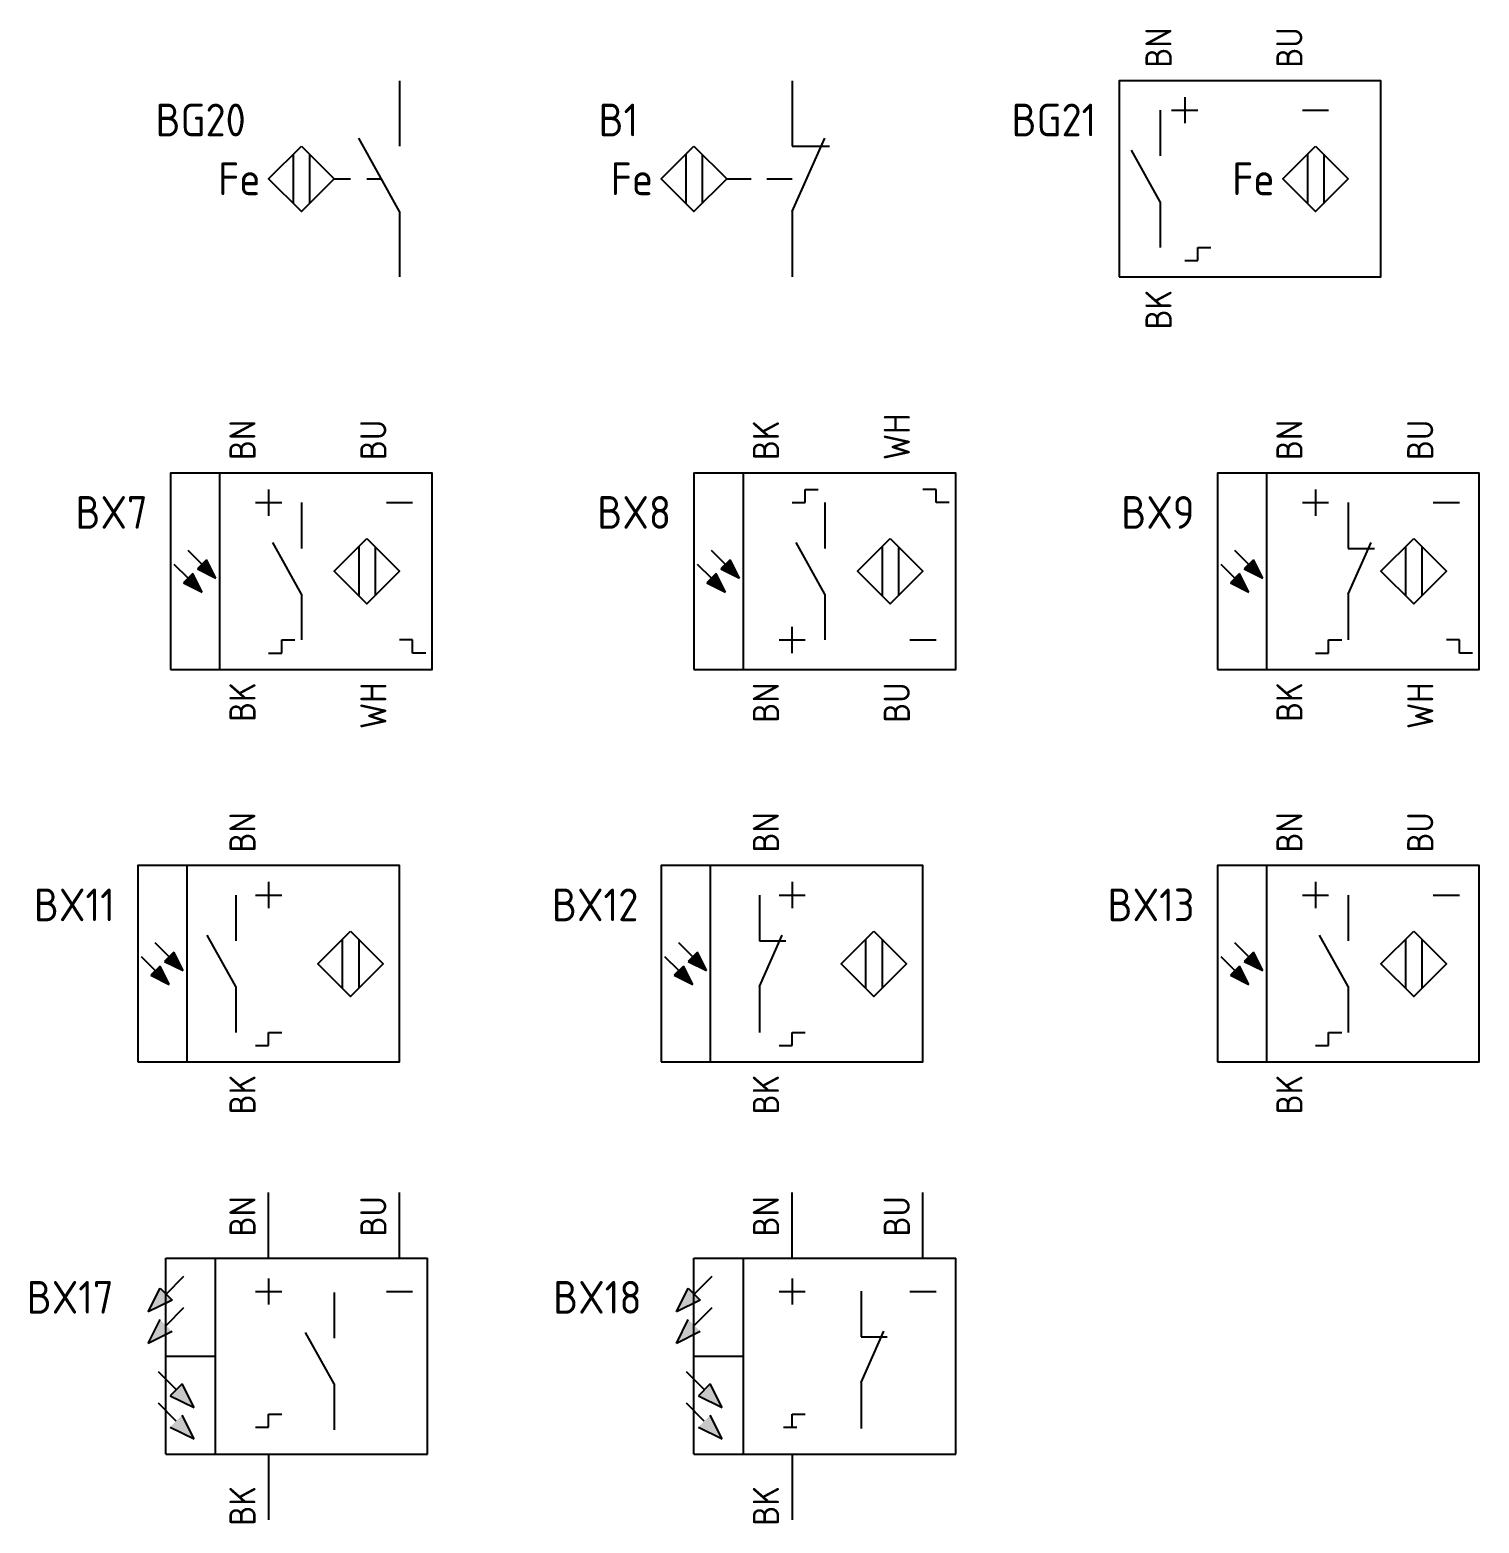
# Model space of a CAD drawing. Header units: millimetres. Extents: x 1746 to 2533, y 1027 to 2108.
# Drawn here: x 1771.8 to 1882.5, y 1027.2 to 1141.4 of the extents above; entities that cross this region are included whole.
import ezdxf
from ezdxf.enums import TextEntityAlignment as Align

# ---------------------------------------------------------------- set-up
doc = ezdxf.new("R2010")
doc.units = ezdxf.units.MM
for name, color, linetype in [('SYMS', 7, 'Continuous'), ('TAGS', 7, 'Continuous'), ('TERMS', 7, 'Continuous')]:
    doc.layers.add(name, color=color, linetype=linetype)
doc.styles.add('WD_IEC', font='isocp2.shx', dxfattribs={"width": 0.9, "height": 4})

# ---------------------------------------------------------------- blocks, each defined once
blk = doc.blocks.new('VPX11I')
for p, q in [((0, 7.5), (0, 2.5)), ((0, -2.5), (-3.12, 3.12)), ((-8.12, 1.87), (-8.12, -1.88)), ((-6.88, 1.87), (-6.88, -1.88)), ((-5, 0), (-3.75, 0)), ((-2.5, 0), (-1.39, 0)), ((0, -2.5), (0, -7.5))]:
    blk.add_line(p, q)
blk.add_lwpolyline([(-7.5, 2.5), (-5, 0), (-7.5, -2.5), (-10, 0)], close=True)
at = {"style": 'WD_IEC'}
blk.add_text('Fe', height=2.5, dxfattribs=at).set_placement((-10.62, 0), align=Align.MIDDLE_RIGHT)
for tag, p in [('INST', (-11.75, 10.25)), ('LOC', (-11.75, 6.75)), ('TAG1', (-11.75, 3.25)), ('DESC1', (-11.75, -9.85)), ('DESC2', (-11.75, -13.35)), ('DESC3', (-11.75, -16.85)), ('WDTAGALT', (-11.25, -19.62))]:
    blk.add_attdef(tag, text='', height=2.5, dxfattribs=at).set_placement(p, align=Align.RIGHT)
at = {"style": 'WD_IEC', "flags": 1}
for tag, p, height in [('MFG', (2.75, 6.5), 1.5), ('X2TERM01', (0, 7.5), 0.32), ('CAT', (2.75, 4), 1.5), ('X1LINK', (0, 0), 0.32), ('CONTACT', (1, -2.5), 1), ('ASSYCODE', (1, -4), 1), ('COMMON', (2.25, -3.75), 1), ('FAMILY', (1, -5.5), 1), ('CATDESC', (1, -7), 1), ('X8TERM02', (0, -7.5), 0.32)]:
    blk.add_attdef(tag, p, '', height=height, dxfattribs=at)
at = {"style": 'WD_IEC'}
blk.add_attdef('TERM01', text='', height=2, rotation=90, dxfattribs=at).set_placement((-1, 7.5), align=Align.RIGHT)
blk.add_attdef('TERM02', (-1, -7.5), '', height=2, rotation=90, dxfattribs=at)
at = {"lineweight": 15, "style": 'WD_IEC'}
blk.add_attdef('XREF', text='', height=2.5, dxfattribs=at).set_placement((-11.75, -6), align=Align.RIGHT)
blk = doc.blocks.new('VPX12I')
for p, q in [((0, 7.5), (0, 2.5)), ((0, -2.5), (2.5, 3.12)), ((0, 2.5), (2.87, 2.5)), ((-8.12, 1.87), (-8.12, -1.88)), ((-6.88, 1.87), (-6.88, -1.88)), ((-5, 0), (-3.12, 0)), ((-1.94, 0), (0, 0)), ((0, -2.5), (0, -7.5))]:
    blk.add_line(p, q)
blk.add_lwpolyline([(-7.5, 2.5), (-5, 0), (-7.5, -2.5), (-10, 0)], close=True)
at = {"style": 'WD_IEC'}
blk.add_text('Fe', height=2.5, dxfattribs=at).set_placement((-10.62, 0), align=Align.MIDDLE_RIGHT)
for tag, p in [('INST', (-11.75, 10.25)), ('LOC', (-11.75, 6.75)), ('TAG1', (-11.75, 3.25)), ('DESC1', (-11.75, -9.85)), ('DESC2', (-11.75, -13.35)), ('DESC3', (-11.75, -16.85)), ('WDTAGALT', (-11.25, -20.12))]:
    blk.add_attdef(tag, text='', height=2.5, dxfattribs=at).set_placement(p, align=Align.RIGHT)
at = {"style": 'WD_IEC', "flags": 1}
for tag, p, height in [('MFG', (2.75, 6.5), 1.5), ('X2TERM01', (0, 7.5), 0.32), ('CAT', (2.75, 4), 1.5), ('X1LINK', (1.74, 0), 0.32), ('CONTACT', (1, -2.5), 1), ('ASSYCODE', (1, -4), 1), ('COMMON', (2.25, -3.75), 1), ('FAMILY', (1, -5.5), 1), ('CATDESC', (1, -7), 1), ('X8TERM02', (0, -7.5), 0.32)]:
    blk.add_attdef(tag, p, '', height=height, dxfattribs=at)
at = {"style": 'WD_IEC'}
blk.add_attdef('TERM01', text='', height=2, rotation=90, dxfattribs=at).set_placement((-1, 7.5), align=Align.RIGHT)
blk.add_attdef('TERM02', (-1, -7.5), '', height=2, rotation=90, dxfattribs=at)
at = {"lineweight": 15, "style": 'WD_IEC'}
blk.add_attdef('XREF', text='', height=2.5, dxfattribs=at).set_placement((-11.75, -6), align=Align.RIGHT)
blk = doc.blocks.new('VPX11IN3')
for p, q in [((0, 6.25), (0, 4.25)), ((-1.875, 5.25), (-1.875, 1.75)), ((-1, 5.25), (1, 5.25)), ((9, 5.25), (11, 5.25)), ((-1.875, -1.75), (-4.0625, 2.1875)), ((9.375, 1.875), (9.375, -1.875)), ((10.625, 1.875), (10.625, -1.875)), ((-1.875, -1.75), (-1.875, -5.25)), ((1, -6.25), (1, -5.25)), ((1, -5.25), (2, -5.25)), ((0, -6.25), (1, -6.25))]:
    blk.add_line(p, q)
for points in [[(-5, -7.5), (15, -7.5), (15, 7.5), (-5, 7.5)], [(10, 2.5), (12.5, 0), (10, -2.5), (7.5, 0)]]:
    blk.add_lwpolyline(points, close=True)
at = {"style": 'WD_IEC'}
blk.add_text('Fe', height=2.5, dxfattribs=at).set_placement((6.875, 0), align=Align.MIDDLE_RIGHT)
for tag, p in [('TERM02', (-1, 8.5)), ('TERM03', (9, 8.5))]:
    blk.add_attdef(tag, p, '', height=2, rotation=90, dxfattribs=at)
for tag, p in [('INST', (-6.75, 10.25)), ('LOC', (-6.75, 6.75)), ('TAG1', (-6.75, 3.25)), ('DESC1', (-6.75, -5.2)), ('DESC2', (-6.75, -8.7)), ('DESC3', (-6.75, -12.2)), ('WDTAGALT', (-6.25, -15.125))]:
    blk.add_attdef(tag, text='', height=2.5, dxfattribs=at).set_placement(p, align=Align.RIGHT)
at = {"style": 'WD_IEC', "flags": 1}
for tag, p, height in [('MFG', (17.75, 6.5), 1.5), ('X2TERM02', (0, 7.5), 0.32), ('X2TERM03', (10, 7.5), 0.32), ('CAT', (17.75, 4), 1.5), ('ASSYCODE', (16, -4), 1), ('FAMILY', (16, -5.5), 1), ('CATDESC', (16, -7), 1), ('X8TERM01', (0, -7.5), 0.32)]:
    blk.add_attdef(tag, p, '', height=height, dxfattribs=at)
at = {"lineweight": 15, "style": 'WD_IEC'}
blk.add_attdef('XREF', text='', height=2.5, dxfattribs=at).set_placement((-6.75, -1.35), align=Align.RIGHT)
at = {"style": 'WD_IEC'}
blk.add_attdef('TERM01', text='', height=2, rotation=90, dxfattribs=at).set_placement((-1, -8.5), align=Align.RIGHT)
blk = doc.blocks.new('VPE11PE4')
for p, q in [((-3.75, 7.5), (-3.75, -7.5)), ((0, 6.25), (0, 4.25)), ((-1, 5.25), (1, 5.25)), ((2.5, 5.25), (2.5, 1.75)), ((9, 5.25), (11, 5.25)), ((-5.09, 0.53), (-6.16, 1.59)), ((2.5, -1.75), (0.31, 2.19)), ((6.88, 1.87), (6.88, -1.88)), ((8.13, 1.87), (8.13, -1.88)), ((-6.16, -0.53), (-7.22, 0.53)), ((-4.74, 0.88), (-5.45, 0.18)), ((-5.45, 0.18), (-4.03, -0.53)), ((-4.03, -0.53), (-4.74, 0.88)), ((-5.8, -0.18), (-6.51, -0.88)), ((-6.51, -0.88), (-5.09, -1.59)), ((-5.09, -1.59), (-5.8, -0.18)), ((2.5, -1.75), (2.5, -5.25)), ((1, -6.25), (1, -5.25)), ((1, -5.25), (2, -5.25)), ((11, -5.25), (10, -5.25)), ((11, -6.25), (11, -5.25)), ((0, -6.25), (1, -6.25)), ((12, -6.25), (11, -6.25))]:
    blk.add_line(p, q)
for points in [[(-7.5, -7.5), (12.5, -7.5), (12.5, 7.5), (-7.5, 7.5)], [(7.5, 2.5), (10, 0), (7.5, -2.5), (5, 0)]]:
    blk.add_lwpolyline(points, close=True)
for points in [[(-4.74, 0.88), (-5.45, 0.18), (-4.03, -0.53)], [(-5.8, -0.18), (-6.51, -0.88), (-5.09, -1.59)]]:
    blk.add_solid(points)
at = {"style": 'WD_IEC'}
for tag, p in [('TERM02', (-1, 8.5)), ('TERM03', (9, 8.5))]:
    blk.add_attdef(tag, p, '', height=2, rotation=90, dxfattribs=at)
for tag, p in [('INST', (-9.25, 10.25)), ('LOC', (-9.25, 6.75)), ('TAG1', (-9.25, 3.25)), ('XREF', (-9.25, -1.35)), ('DESC1', (-9.25, -5.2)), ('DESC2', (-9.25, -8.7)), ('DESC3', (-9.25, -12.2)), ('WDTAGALT', (-8.75, -15.12))]:
    blk.add_attdef(tag, text='', height=2.5, dxfattribs=at).set_placement(p, align=Align.RIGHT)
at = {"style": 'WD_IEC', "flags": 1}
for tag, p, height in [('MFG', (15.25, 6.5), 1.5), ('X2TERM02', (0, 7.5), 0.32), ('X2TERM03', (10, 7.5), 0.32), ('CAT', (15.25, 4), 1.5), ('ASSYCODE', (13.5, -4), 1), ('FAMILY', (13.5, -5.5), 1), ('CATDESC', (13.5, -7), 1), ('X8TERM01', (0, -7.5), 0.32), ('X8TERM04', (10, -7.5), 0.32)]:
    blk.add_attdef(tag, p, '', height=height, dxfattribs=at)
at = {"style": 'WD_IEC'}
for tag, p in [('TERM01', (-1, -8.5)), ('TERM04', (9, -8.5))]:
    blk.add_attdef(tag, text='', height=2, rotation=90, dxfattribs=at).set_placement(p, align=Align.RIGHT)
blk = doc.blocks.new('VPE11PE4R')
for p, q in [((-3.75, 7.5), (-3.75, -7.5)), ((1, 5.25), (1, 6.25)), ((1, 6.25), (2, 6.25)), ((11, 6.25), (10, 6.25)), ((11, 5.25), (11, 6.25)), ((0, 5.25), (1, 5.25)), ((2.5, 5.25), (2.5, 1.75)), ((12, 5.25), (11, 5.25)), ((-5.09, 0.53), (-6.16, 1.59)), ((2.5, -1.75), (0.31, 2.19)), ((6.88, 1.87), (6.88, -1.88)), ((8.13, 1.87), (8.13, -1.88)), ((-6.16, -0.53), (-7.22, 0.53)), ((-4.74, 0.88), (-5.45, 0.18)), ((-5.45, 0.18), (-4.03, -0.53)), ((-4.03, -0.53), (-4.74, 0.88)), ((-5.8, -0.18), (-6.51, -0.88)), ((-6.51, -0.88), (-5.09, -1.59)), ((-5.09, -1.59), (-5.8, -0.18)), ((2.5, -1.75), (2.5, -5.25)), ((0, -6.25), (0, -4.25)), ((-1, -5.25), (1, -5.25)), ((9, -5.25), (11, -5.25))]:
    blk.add_line(p, q)
for points in [[(-7.5, -7.5), (12.5, -7.5), (12.5, 7.5), (-7.5, 7.5)], [(7.5, 2.5), (10, 0), (7.5, -2.5), (5, 0)]]:
    blk.add_lwpolyline(points, close=True)
for points in [[(-4.74, 0.88), (-5.45, 0.18), (-4.03, -0.53)], [(-5.8, -0.18), (-6.51, -0.88), (-5.09, -1.59)]]:
    blk.add_solid(points)
at = {"style": 'WD_IEC'}
for tag, p in [('TERM02', (-1, 8.5)), ('TERM03', (9, 8.5))]:
    blk.add_attdef(tag, p, '', height=2, rotation=90, dxfattribs=at)
for tag, p in [('INST', (-9.25, 10.25)), ('LOC', (-9.25, 6.75)), ('TAG1', (-9.25, 3.25)), ('XREF', (-9.25, -1.35)), ('DESC1', (-9.25, -5.2)), ('DESC2', (-9.25, -8.7)), ('DESC3', (-9.25, -12.2)), ('WDTAGALT', (-9, -15.5))]:
    blk.add_attdef(tag, text='', height=2.5, dxfattribs=at).set_placement(p, align=Align.RIGHT)
at = {"style": 'WD_IEC', "flags": 1}
for tag, p, height in [('MFG', (15.25, 6.5), 1.5), ('X2TERM02', (0, 7.5), 0.32), ('X2TERM03', (10, 7.5), 0.32), ('CAT', (15.25, 4), 1.5), ('ASSYCODE', (13.5, -4), 1), ('FAMILY', (13.5, -5.5), 1), ('CATDESC', (13.5, -7), 1), ('X8TERM01', (0, -7.5), 0.32), ('X8TERM04', (10, -7.5), 0.32)]:
    blk.add_attdef(tag, p, '', height=height, dxfattribs=at)
at = {"style": 'WD_IEC'}
for tag, p in [('TERM01', (-1, -8.5)), ('TERM04', (9, -8.5))]:
    blk.add_attdef(tag, text='', height=2, rotation=90, dxfattribs=at).set_placement(p, align=Align.RIGHT)
blk = doc.blocks.new('VPE12PE4')
for p, q in [((-3.75, 7.5), (-3.75, -7.5)), ((0, 6.25), (0, 4.25)), ((-1, 5.25), (1, 5.25)), ((2.5, 5.25), (2.5, 1.75)), ((9, 5.25), (11, 5.25)), ((-5.09, 0.53), (-6.16, 1.59)), ((2.5, -1.75), (4.25, 2.19)), ((2.5, 1.75), (4.51, 1.75)), ((6.88, 1.87), (6.88, -1.88)), ((8.13, 1.87), (8.13, -1.88)), ((-6.16, -0.53), (-7.22, 0.53)), ((-4.74, 0.88), (-5.45, 0.18)), ((-5.45, 0.18), (-4.03, -0.53)), ((-4.03, -0.53), (-4.74, 0.88)), ((-5.8, -0.18), (-6.51, -0.88)), ((-6.51, -0.88), (-5.09, -1.59)), ((-5.09, -1.59), (-5.8, -0.18)), ((2.5, -1.75), (2.5, -5.25)), ((1, -6.25), (1, -5.25)), ((1, -5.25), (2, -5.25)), ((11, -5.25), (10, -5.25)), ((11, -6.25), (11, -5.25)), ((0, -6.25), (1, -6.25)), ((12, -6.25), (11, -6.25))]:
    blk.add_line(p, q)
for points in [[(-7.5, -7.5), (12.5, -7.5), (12.5, 7.5), (-7.5, 7.5)], [(7.5, 2.5), (10, 0), (7.5, -2.5), (5, 0)]]:
    blk.add_lwpolyline(points, close=True)
for points in [[(-4.74, 0.88), (-5.45, 0.18), (-4.03, -0.53)], [(-5.8, -0.18), (-6.51, -0.88), (-5.09, -1.59)]]:
    blk.add_solid(points)
at = {"style": 'WD_IEC'}
for tag, p in [('TERM02', (-1, 8.5)), ('TERM03', (9, 8.5))]:
    blk.add_attdef(tag, p, '', height=2, rotation=90, dxfattribs=at)
for tag, p in [('INST', (-9.25, 10.25)), ('LOC', (-9.25, 6.75)), ('TAG1', (-9.25, 3.25)), ('XREF', (-9.25, -1.35)), ('DESC1', (-9.25, -5.2)), ('DESC2', (-9.25, -8.7)), ('DESC3', (-9.25, -12.2)), ('WDTAGALT', (-9, -15.5))]:
    blk.add_attdef(tag, text='', height=2.5, dxfattribs=at).set_placement(p, align=Align.RIGHT)
at = {"style": 'WD_IEC', "flags": 1}
for tag, p, height in [('MFG', (15.25, 6.5), 1.5), ('X2TERM02', (0, 7.5), 0.32), ('X2TERM03', (10, 7.5), 0.32), ('CAT', (15.25, 4), 1.5), ('ASSYCODE', (13.5, -4), 1), ('FAMILY', (13.5, -5.5), 1), ('CATDESC', (13.5, -7), 1), ('X8TERM01', (0, -7.5), 0.32), ('X8TERM04', (10, -7.5), 0.32)]:
    blk.add_attdef(tag, p, '', height=height, dxfattribs=at)
at = {"style": 'WD_IEC'}
for tag, p in [('TERM01', (-1, -8.5)), ('TERM04', (9, -8.5))]:
    blk.add_attdef(tag, text='', height=2, rotation=90, dxfattribs=at).set_placement(p, align=Align.RIGHT)
blk = doc.blocks.new('VPE11PE2')
for p, q in [((-6.25, 7.5), (-6.25, -7.5)), ((0, 6.25), (0, 4.25)), ((-2.5, 5.25), (-2.5, 1.75)), ((-1, 5.25), (1, 5.25)), ((-7.59, 0.53), (-8.66, 1.59)), ((-2.5, -1.75), (-4.69, 2.19)), ((5.62, 1.87), (5.62, -1.88)), ((6.88, 1.87), (6.88, -1.88)), ((-8.66, -0.53), (-9.72, 0.53)), ((-7.24, 0.88), (-7.95, 0.18)), ((-7.95, 0.18), (-6.53, -0.53)), ((-6.53, -0.53), (-7.24, 0.88)), ((-8.3, -0.18), (-9.01, -0.88)), ((-9.01, -0.88), (-7.59, -1.59)), ((-7.59, -1.59), (-8.3, -0.18)), ((-2.5, -1.75), (-2.5, -5.25)), ((0, -6.25), (0, -5.25)), ((0, -5.25), (1, -5.25)), ((-1, -6.25), (0, -6.25))]:
    blk.add_line(p, q)
for points in [[(-10, -7.5), (10, -7.5), (10, 7.5), (-10, 7.5)], [(6.25, 2.5), (8.75, 0), (6.25, -2.5), (3.75, 0)]]:
    blk.add_lwpolyline(points, close=True)
for points in [[(-7.24, 0.88), (-7.95, 0.18), (-6.53, -0.53)], [(-8.3, -0.18), (-9.01, -0.88), (-7.59, -1.59)]]:
    blk.add_solid(points)
at = {"style": 'WD_IEC'}
blk.add_attdef('TERM02', (-1, 8.5), '', height=2, rotation=90, dxfattribs=at)
for tag, p in [('INST', (-11.75, 10.25)), ('LOC', (-11.75, 6.75)), ('TAG1', (-11.75, 3.25)), ('XREF', (-11.75, -1.35)), ('DESC1', (-11.75, -5.2)), ('DESC2', (-11.75, -8.7)), ('DESC3', (-11.75, -12.2)), ('WDTAGALT', (-11.25, -15.12))]:
    blk.add_attdef(tag, text='', height=2.5, dxfattribs=at).set_placement(p, align=Align.RIGHT)
at = {"style": 'WD_IEC', "flags": 1}
for tag, p, height in [('MFG', (12.75, 6.5), 1.5), ('X2TERM02', (0, 7.5), 0.32), ('CAT', (12.75, 4), 1.5), ('ASSYCODE', (11, -4), 1), ('FAMILY', (11, -5.5), 1), ('CATDESC', (11, -7), 1), ('X8TERM01', (0, -7.5), 0.32)]:
    blk.add_attdef(tag, p, '', height=height, dxfattribs=at)
at = {"style": 'WD_IEC'}
blk.add_attdef('TERM01', text='', height=2, rotation=90, dxfattribs=at).set_placement((-1, -8.5), align=Align.RIGHT)
blk = doc.blocks.new('VPE12PE2')
for p, q in [((-6.25, 7.5), (-6.25, -7.5)), ((0, 6.25), (0, 4.25)), ((-2.5, 5.25), (-2.5, 1.75)), ((-1, 5.25), (1, 5.25)), ((-7.59, 0.53), (-8.66, 1.59)), ((-2.5, -1.75), (-0.75, 2.19)), ((-2.5, 1.75), (-0.49, 1.75)), ((5.62, 1.87), (5.62, -1.88)), ((6.88, 1.87), (6.88, -1.88)), ((-8.66, -0.53), (-9.72, 0.53)), ((-7.24, 0.88), (-7.95, 0.18)), ((-7.95, 0.18), (-6.53, -0.53)), ((-6.53, -0.53), (-7.24, 0.88)), ((-8.3, -0.18), (-9.01, -0.88)), ((-9.01, -0.88), (-7.59, -1.59)), ((-7.59, -1.59), (-8.3, -0.18)), ((-2.5, -1.75), (-2.5, -5.25)), ((0, -6.25), (0, -5.25)), ((0, -5.25), (1, -5.25)), ((-1, -6.25), (0, -6.25))]:
    blk.add_line(p, q)
for points in [[(-10, -7.5), (10, -7.5), (10, 7.5), (-10, 7.5)], [(6.25, 2.5), (8.75, 0), (6.25, -2.5), (3.75, 0)]]:
    blk.add_lwpolyline(points, close=True)
for points in [[(-7.24, 0.88), (-7.95, 0.18), (-6.53, -0.53)], [(-8.3, -0.18), (-9.01, -0.88), (-7.59, -1.59)]]:
    blk.add_solid(points)
at = {"style": 'WD_IEC'}
blk.add_attdef('TERM02', (-1, 8.5), '', height=2, rotation=90, dxfattribs=at)
for tag, p in [('INST', (-11.75, 10.25)), ('LOC', (-11.75, 6.75)), ('TAG1', (-11.75, 3.25)), ('XREF', (-11.75, -1.35)), ('DESC1', (-11.75, -5.2)), ('DESC2', (-11.75, -8.7)), ('DESC3', (-11.75, -12.2)), ('WDTAGALT', (-11.5, -15.5))]:
    blk.add_attdef(tag, text='', height=2.5, dxfattribs=at).set_placement(p, align=Align.RIGHT)
at = {"style": 'WD_IEC', "flags": 1}
for tag, p, height in [('MFG', (12.75, 6.5), 1.5), ('X2TERM02', (0, 7.5), 0.32), ('CAT', (12.75, 4), 1.5), ('ASSYCODE', (11, -4), 1), ('FAMILY', (11, -5.5), 1), ('CATDESC', (11, -7), 1), ('X8TERM01', (0, -7.5), 0.32)]:
    blk.add_attdef(tag, p, '', height=height, dxfattribs=at)
at = {"style": 'WD_IEC'}
blk.add_attdef('TERM01', text='', height=2, rotation=90, dxfattribs=at).set_placement((-1, -8.5), align=Align.RIGHT)
blk = doc.blocks.new('VPE11PE3')
for p, q in [((-3.75, 7.5), (-3.75, -7.5)), ((0, 6.25), (0, 4.25)), ((-1, 5.25), (1, 5.25)), ((2.5, 5.25), (2.5, 1.75)), ((9, 5.25), (11, 5.25)), ((-5.09, 0.53), (-6.16, 1.59)), ((2.5, -1.75), (0.31, 2.19)), ((6.88, 1.87), (6.88, -1.88)), ((8.13, 1.87), (8.13, -1.88)), ((-6.16, -0.53), (-7.22, 0.53)), ((-4.74, 0.88), (-5.45, 0.18)), ((-5.45, 0.18), (-4.03, -0.53)), ((-4.03, -0.53), (-4.74, 0.88)), ((-5.8, -0.18), (-6.51, -0.88)), ((-6.51, -0.88), (-5.09, -1.59)), ((-5.09, -1.59), (-5.8, -0.18)), ((2.5, -1.75), (2.5, -5.25)), ((1, -6.25), (1, -5.25)), ((1, -5.25), (2, -5.25)), ((0, -6.25), (1, -6.25))]:
    blk.add_line(p, q)
for points in [[(-7.5, -7.5), (12.5, -7.5), (12.5, 7.5), (-7.5, 7.5)], [(7.5, 2.5), (10, 0), (7.5, -2.5), (5, 0)]]:
    blk.add_lwpolyline(points, close=True)
for points in [[(-4.74, 0.88), (-5.45, 0.18), (-4.03, -0.53)], [(-5.8, -0.18), (-6.51, -0.88), (-5.09, -1.59)]]:
    blk.add_solid(points)
at = {"style": 'WD_IEC'}
for tag, p in [('TERM02', (-1, 8.5)), ('TERM03', (9, 8.5))]:
    blk.add_attdef(tag, p, '', height=2, rotation=90, dxfattribs=at)
for tag, p in [('INST', (-9.25, 10.25)), ('LOC', (-9.25, 6.75)), ('TAG1', (-9.25, 3.25)), ('XREF', (-9.25, -1.35)), ('DESC1', (-9.25, -5.2)), ('DESC2', (-9.25, -8.7)), ('DESC3', (-9.25, -12.2)), ('WDTAGALT', (-9, -15.5))]:
    blk.add_attdef(tag, text='', height=2.5, dxfattribs=at).set_placement(p, align=Align.RIGHT)
at = {"style": 'WD_IEC', "flags": 1}
for tag, p, height in [('MFG', (15.25, 6.5), 1.5), ('X2TERM02', (0, 7.5), 0.32), ('X2TERM03', (10, 7.5), 0.32), ('CAT', (15.25, 4), 1.5), ('ASSYCODE', (13.5, -4), 1), ('FAMILY', (13.5, -5.5), 1), ('CATDESC', (13.5, -7), 1), ('X8TERM01', (0, -7.5), 0.32)]:
    blk.add_attdef(tag, p, '', height=height, dxfattribs=at)
at = {"style": 'WD_IEC'}
blk.add_attdef('TERM01', text='', height=2, rotation=90, dxfattribs=at).set_placement((-1, -8.5), align=Align.RIGHT)
blk = doc.blocks.new('VPE11B16')
for p, q in [((0, 7.5), (0, 12.5)), ((10, 7.5), (10, 12.5)), ((-7.85, -7.5), (-7.85, 7.5)), ((-7.85, 7.5), (12.15, 7.5)), ((-4.1, 7.5), (-4.1, -7.5)), ((12.15, -7.5), (12.15, 7.5)), ((-7.83, 4.75), (-6.47, 6.11)), ((0, 5.94), (0, 3.94)), ((-9.2, 3.39), (-8.29, 5.2)), ((-8.29, 5.2), (-7.38, 4.29)), ((-1, 4.94), (1, 4.94)), ((5, 4.88), (5, 1.38)), ((9, 4.94), (11, 4.94)), ((-7.38, 4.29), (-9.2, 3.39)), ((-7.83, 2.34), (-6.47, 3.71)), ((-9.2, 0.98), (-8.29, 2.8)), ((-7.38, 1.89), (-9.2, 0.98)), ((5, -2.12), (2.81, 1.81)), ((-7.85, 0), (-4.1, 0)), ((-7.06, -2.56), (-8.42, -1.2)), ((-6.61, -2.11), (-7.52, -3.02)), ((-5.7, -3.92), (-6.61, -2.11)), ((5, -2.12), (5, -5.62)), ((-7.52, -3.02), (-5.7, -3.92)), ((-7.06, -4.97), (-8.42, -3.6)), ((-5.7, -6.33), (-6.61, -4.51)), ((0, -5.43), (0, -4.43)), ((0, -4.43), (1, -4.43)), ((-7.52, -5.42), (-5.7, -6.33)), ((-1, -5.43), (0, -5.43)), ((-7.85, -7.5), (12.15, -7.5)), ((0, -7.5), (0, -12.5))]:
    blk.add_line(p, q)
for points in [[(-8.29, 5.2), (-7.38, 4.29), (-9.2, 3.39)], [(-8.29, 2.8), (-7.38, 1.89), (-9.2, 0.98)], [(-6.61, -2.11), (-7.52, -3.02), (-5.7, -3.92)], [(-6.61, -4.51), (-7.52, -5.42), (-5.7, -6.33)]]:
    blk.add_solid(points)
at = {"style": 'WD_IEC'}
for tag, p in [('INST', (-11.85, 12)), ('LOC', (-11.85, 8)), ('TAG1', (-11.85, 3.25)), ('XREF', (-11.85, -1.35)), ('DESC1', (-11.85, -5.2)), ('DESC2', (-11.85, -9.2)), ('DESC3', (-11.85, -13.2))]:
    blk.add_attdef(tag, text='', height=2.5, dxfattribs=at).set_placement(p, align=Align.RIGHT)
at = {"style": 'WD_IEC', "flags": 1}
for tag, p, height in [('X2TERM01', (0, 12.5), 0.32), ('X2TERM02', (10, 12.5), 0.32), ('MFG', (12.69, 6.06), 1.5), ('CAT', (12.69, 3.56), 1.5), ('X4LINK', (-7.85, 0), 0.32), ('X1LINK', (12.15, 0), 0.32), ('ASSYCODE', (12.76, -4.38), 1), ('FAMILY', (12.76, -5.88), 1), ('CATDESC', (12.76, -7.38), 1), ('X8TERM03', (0, -12.5), 0.32)]:
    blk.add_attdef(tag, p, '', height=height, dxfattribs=at)
at = {"style": 'WD_IEC'}
for tag, p in [('TERM01', (-1, 12.23)), ('TERM02', (9, 12.23))]:
    blk.add_attdef(tag, text='', height=2, rotation=90, dxfattribs=at).set_placement(p, align=Align.RIGHT)
blk.add_attdef('TERM03', (-1, -12.96), '', height=2, rotation=90, dxfattribs=at)
blk = doc.blocks.new('VPE12B16')
for p, q in [((0, 7.5), (0, 12.5)), ((10, 7.5), (10, 12.5)), ((-7.5, -7.5), (-7.5, 7.5)), ((-7.5, 7.5), (12.5, 7.5)), ((-3.75, 7.5), (-3.75, -7.5)), ((12.5, -7.5), (12.5, 7.5)), ((-7.48, 4.75), (-6.12, 6.11)), ((0, 5.94), (0, 3.94)), ((-8.84, 3.39), (-7.93, 5.2)), ((-7.93, 5.2), (-7.03, 4.29)), ((-1, 4.94), (1, 4.94)), ((5.27, 4.98), (5.27, 1.48)), ((9, 4.94), (11, 4.94)), ((-7.03, 4.29), (-8.84, 3.39)), ((-7.48, 2.34), (-6.12, 3.71)), ((-8.84, 0.98), (-7.93, 2.8)), ((-7.03, 1.89), (-8.84, 0.98)), ((5.27, -2.02), (7.02, 1.92)), ((5.27, 1.48), (7.27, 1.48)), ((-7.5, 0), (-3.75, 0)), ((-6.71, -2.56), (-8.07, -1.2)), ((-6.25, -2.11), (-7.16, -3.02)), ((-5.35, -3.92), (-6.25, -2.11)), ((5.27, -2.02), (5.27, -5.52)), ((-7.16, -3.02), (-5.35, -3.92)), ((-6.71, -4.97), (-8.07, -3.6)), ((-5.35, -6.33), (-6.25, -4.51)), ((0, -5.43), (0, -4.43)), ((0, -4.43), (1, -4.43)), ((-7.16, -5.42), (-5.35, -6.33)), ((-0.65, -5.43), (0.35, -5.43)), ((-7.5, -7.5), (12.5, -7.5)), ((0, -7.5), (0, -12.5))]:
    blk.add_line(p, q)
for points in [[(-7.93, 5.2), (-7.03, 4.29), (-8.84, 3.39)], [(-7.93, 2.8), (-7.03, 1.89), (-8.84, 0.98)], [(-6.25, -2.11), (-7.16, -3.02), (-5.35, -3.92)], [(-6.25, -4.51), (-7.16, -5.42), (-5.35, -6.33)]]:
    blk.add_solid(points)
at = {"style": 'WD_IEC'}
for tag, p in [('INST', (-11.5, 12)), ('LOC', (-11.5, 8)), ('TAG1', (-11.5, 3.25)), ('XREF', (-11.5, -1.35)), ('DESC1', (-11.5, -5.2)), ('DESC2', (-11.5, -9.2)), ('DESC3', (-11.5, -13.2))]:
    blk.add_attdef(tag, text='', height=2.5, dxfattribs=at).set_placement(p, align=Align.RIGHT)
at = {"style": 'WD_IEC', "flags": 1}
for tag, p, height in [('X2TERM01', (0, 12.5), 0.32), ('X2TERM02', (10, 12.5), 0.32), ('MFG', (13.04, 6.06), 1.5), ('CAT', (13.04, 3.56), 1.5), ('X4LINK', (-7.5, 0), 0.32), ('X1LINK', (12.5, 0), 0.32), ('ASSYCODE', (13.12, -4.38), 1), ('FAMILY', (13.12, -5.88), 1), ('CATDESC', (13.12, -7.38), 1), ('X8TERM03', (0, -12.5), 0.32)]:
    blk.add_attdef(tag, p, '', height=height, dxfattribs=at)
at = {"style": 'WD_IEC'}
for tag, p in [('TERM01', (-1, 12.23)), ('TERM02', (9, 12.23))]:
    blk.add_attdef(tag, text='', height=2, rotation=90, dxfattribs=at).set_placement(p, align=Align.RIGHT)
blk.add_attdef('TERM03', (-1, -12.96), '', height=2, rotation=90, dxfattribs=at)

msp = doc.modelspace()

# ---------------------------------------------------------------- block references
at = {"layer": 'SYMS'}
ref = msp.add_blockref('VPX11IN3', (1860, 1130), dxfattribs=at)
ref.add_attrib('TERM03', 'BU', (1869, 1138.5), dxfattribs={"layer": 'TERMS', "height": 2, "rotation": 90, "style": 'WD_IEC'})
ref.add_attrib('TERM02', 'BN', (1859, 1138.5), dxfattribs={"layer": 'TERMS', "height": 2, "rotation": 90, "style": 'WD_IEC'})
ref.add_attrib('TERM01', 'BK', dxfattribs={"layer": 'TERMS', "height": 2, "rotation": 90, "style": 'WD_IEC'}).set_placement((1859, 1121.5), align=Align.RIGHT)
ref.add_attrib('TAG1', 'BG21', dxfattribs={"layer": 'TAGS', "height": 2.5, "style": 'WD_IEC'}).set_placement((1853.25, 1133.25), align=Align.RIGHT)
ref = msp.add_blockref('VPX11I', (1800, 1130), dxfattribs=at)
ref.add_attrib('TAG1', 'BG20', dxfattribs={"layer": 'TAGS', "height": 2.5, "style": 'WD_IEC'}).set_placement((1788.25, 1133.25), align=Align.RIGHT)
ref = msp.add_blockref('VPX12I', (1830, 1130), dxfattribs=at)
ref.add_attrib('TAG1', 'B1', dxfattribs={"layer": 'TAGS', "height": 2.5, "style": 'WD_IEC'}).set_placement((1818.25, 1133.25), align=Align.RIGHT)
ref = msp.add_blockref('VPE11PE4R', (1830, 1100), dxfattribs=at)
ref.add_attrib('TERM04', 'BU', dxfattribs={"layer": 'TERMS', "height": 2, "rotation": 90, "style": 'WD_IEC'}).set_placement((1839, 1091.5), align=Align.RIGHT)
ref.add_attrib('TERM03', 'WH', (1839, 1108.5), dxfattribs={"layer": 'TERMS', "height": 2, "rotation": 90, "style": 'WD_IEC'})
ref.add_attrib('TERM02', 'BK', (1829, 1108.5), dxfattribs={"layer": 'TERMS', "height": 2, "rotation": 90, "style": 'WD_IEC'})
ref.add_attrib('TERM01', 'BN', dxfattribs={"layer": 'TERMS', "height": 2, "rotation": 90, "style": 'WD_IEC'}).set_placement((1829, 1091.5), align=Align.RIGHT)
ref.add_attrib('TAG1', 'BX8', dxfattribs={"layer": 'TAGS', "height": 2.5, "style": 'WD_IEC'}).set_placement((1820.75, 1103.25), align=Align.RIGHT)
ref = msp.add_blockref('VPE11PE4', (1790, 1100), dxfattribs=at)
ref.add_attrib('TERM04', 'WH', dxfattribs={"layer": 'TERMS', "height": 2, "rotation": 90, "style": 'WD_IEC'}).set_placement((1799, 1091.5), align=Align.RIGHT)
ref.add_attrib('TERM03', 'BU', (1799, 1108.5), dxfattribs={"layer": 'TERMS', "height": 2, "rotation": 90, "style": 'WD_IEC'})
ref.add_attrib('TERM02', 'BN', (1789, 1108.5), dxfattribs={"layer": 'TERMS', "height": 2, "rotation": 90, "style": 'WD_IEC'})
ref.add_attrib('TERM01', 'BK', dxfattribs={"layer": 'TERMS', "height": 2, "rotation": 90, "style": 'WD_IEC'}).set_placement((1789, 1091.5), align=Align.RIGHT)
ref.add_attrib('TAG1', 'BX7', dxfattribs={"layer": 'TAGS', "height": 2.5, "style": 'WD_IEC'}).set_placement((1780.75, 1103.25), align=Align.RIGHT)
ref = msp.add_blockref('VPE12PE4', (1870, 1100), dxfattribs=at)
ref.add_attrib('TERM04', 'WH', dxfattribs={"layer": 'TERMS', "height": 2, "rotation": 90, "style": 'WD_IEC'}).set_placement((1879, 1091.5), align=Align.RIGHT)
ref.add_attrib('TERM03', 'BU', (1879, 1108.5), dxfattribs={"layer": 'TERMS', "height": 2, "rotation": 90, "style": 'WD_IEC'})
ref.add_attrib('TERM02', 'BN', (1869, 1108.5), dxfattribs={"layer": 'TERMS', "height": 2, "rotation": 90, "style": 'WD_IEC'})
ref.add_attrib('TERM01', 'BK', dxfattribs={"layer": 'TERMS', "height": 2, "rotation": 90, "style": 'WD_IEC'}).set_placement((1869, 1091.5), align=Align.RIGHT)
ref.add_attrib('TAG1', 'BX9', dxfattribs={"layer": 'TAGS', "height": 2.5, "style": 'WD_IEC'}).set_placement((1860.75, 1103.25), align=Align.RIGHT)
ref = msp.add_blockref('VPE11PE2', (1790, 1070), dxfattribs=at)
ref.add_attrib('TERM02', 'BN', (1789, 1078.5), dxfattribs={"layer": 'TERMS', "height": 2, "rotation": 90, "style": 'WD_IEC'})
ref.add_attrib('TERM01', 'BK', dxfattribs={"layer": 'TERMS', "height": 2, "rotation": 90, "style": 'WD_IEC'}).set_placement((1789, 1061.5), align=Align.RIGHT)
ref.add_attrib('TAG1', 'BX11', dxfattribs={"layer": 'TAGS', "height": 2.5, "style": 'WD_IEC'}).set_placement((1778.25, 1073.25), align=Align.RIGHT)
ref = msp.add_blockref('VPE12PE2', (1830, 1070), dxfattribs=at)
ref.add_attrib('TERM02', 'BN', (1829, 1078.5), dxfattribs={"layer": 'TERMS', "height": 2, "rotation": 90, "style": 'WD_IEC'})
ref.add_attrib('TERM01', 'BK', dxfattribs={"layer": 'TERMS', "height": 2, "rotation": 90, "style": 'WD_IEC'}).set_placement((1829, 1061.5), align=Align.RIGHT)
ref.add_attrib('TAG1', 'BX12', dxfattribs={"layer": 'TAGS', "height": 2.5, "style": 'WD_IEC'}).set_placement((1818.25, 1073.25), align=Align.RIGHT)
ref = msp.add_blockref('VPE11PE3', (1870, 1070), dxfattribs=at)
ref.add_attrib('TERM03', 'BU', (1879, 1078.5), dxfattribs={"layer": 'TERMS', "height": 2, "rotation": 90, "style": 'WD_IEC'})
ref.add_attrib('TERM02', 'BN', (1869, 1078.5), dxfattribs={"layer": 'TERMS', "height": 2, "rotation": 90, "style": 'WD_IEC'})
ref.add_attrib('TERM01', 'BK', dxfattribs={"layer": 'TERMS', "height": 2, "rotation": 90, "style": 'WD_IEC'}).set_placement((1869, 1061.5), align=Align.RIGHT)
ref.add_attrib('TAG1', 'BX13', dxfattribs={"layer": 'TAGS', "height": 2.5, "style": 'WD_IEC'}).set_placement((1860.75, 1073.25), align=Align.RIGHT)
ref = msp.add_blockref('VPE11B16', (1790, 1040), dxfattribs=at)
ref.add_attrib('TERM02', 'BU', dxfattribs={"layer": 'TERMS', "height": 2, "rotation": 90, "style": 'WD_IEC'}).set_placement((1799, 1052.23), align=Align.RIGHT)
ref.add_attrib('TERM01', 'BN', dxfattribs={"layer": 'TERMS', "height": 2, "rotation": 90, "style": 'WD_IEC'}).set_placement((1789, 1052.23), align=Align.RIGHT)
ref.add_attrib('TERM03', 'BK', (1789, 1027.04), dxfattribs={"layer": 'TERMS', "height": 2, "rotation": 90, "style": 'WD_IEC'})
ref.add_attrib('TAG1', 'BX17', dxfattribs={"layer": 'TAGS', "height": 2.5, "style": 'WD_IEC'}).set_placement((1778.15, 1043.25), align=Align.RIGHT)
ref = msp.add_blockref('VPE12B16', (1830, 1040), dxfattribs=at)
ref.add_attrib('TERM02', 'BU', dxfattribs={"layer": 'TERMS', "height": 2, "rotation": 90, "style": 'WD_IEC'}).set_placement((1839, 1052.23), align=Align.RIGHT)
ref.add_attrib('TERM01', 'BN', dxfattribs={"layer": 'TERMS', "height": 2, "rotation": 90, "style": 'WD_IEC'}).set_placement((1829, 1052.23), align=Align.RIGHT)
ref.add_attrib('TERM03', 'BK', (1829, 1027.04), dxfattribs={"layer": 'TERMS', "height": 2, "rotation": 90, "style": 'WD_IEC'})
ref.add_attrib('TAG1', 'BX18', dxfattribs={"layer": 'TAGS', "height": 2.5, "style": 'WD_IEC'}).set_placement((1818.5, 1043.25), align=Align.RIGHT)

doc.saveas('drawing.dxf')
